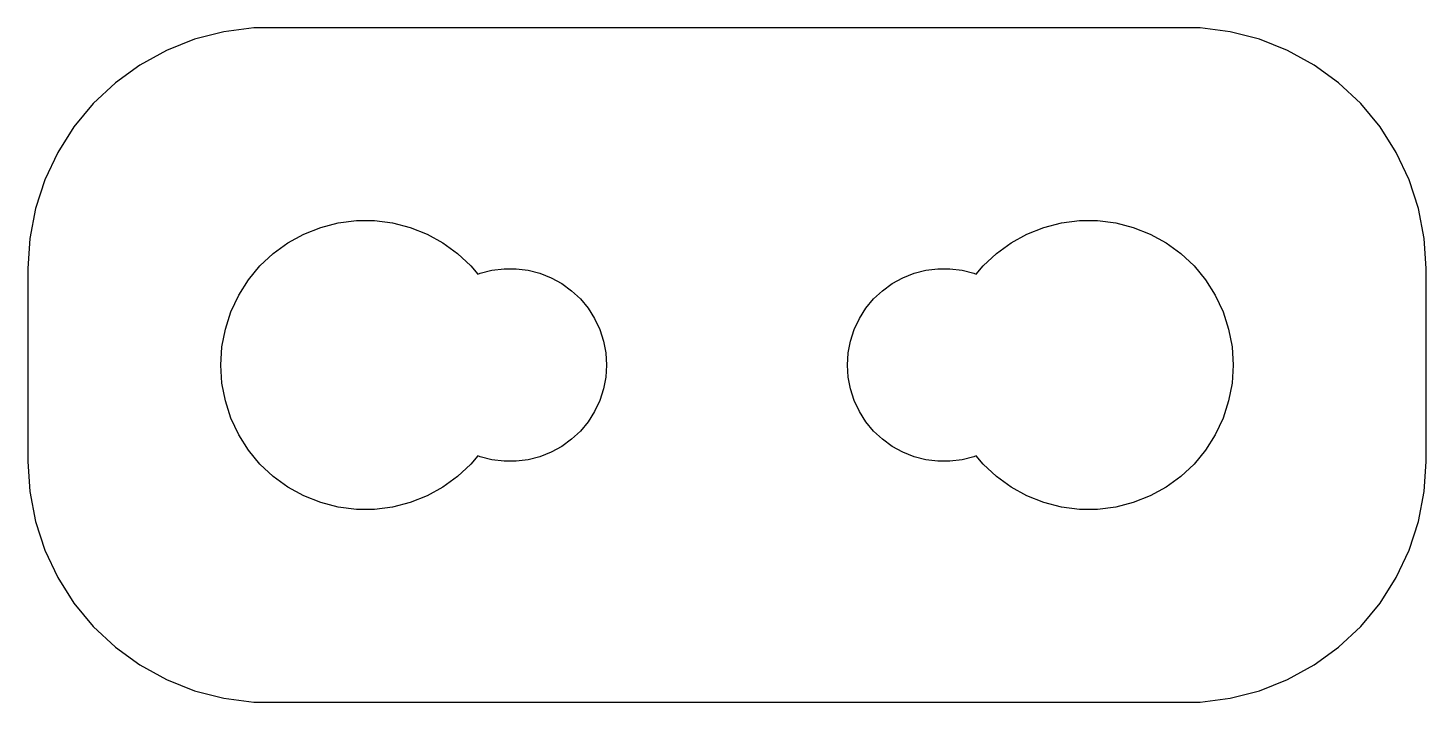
# Model space of a CAD drawing. Header units: metres. Extents: x -14.5 to 14.5, y -7 to 7.
import ezdxf

# ---------------------------------------------------------------- set-up
doc = ezdxf.new("R2010")
doc.units = ezdxf.units.M

msp = doc.modelspace()

# ---------------------------------------------------------------- linework, layer by layer
for p, q in [((-9.81395, 6.99013), (-10.4369, 6.91142)), ((9.81395, 6.99013), (-9.81395, 6.99013)), ((10.4369, 6.91142), (9.81395, 6.99013)), ((-11.0451, 6.75528), (-11.6289, 6.52412)), ((-10.4369, 6.91142), (-11.0451, 6.75528)), ((11.0451, 6.75528), (10.4369, 6.91142)), ((11.6289, 6.52412), (11.0451, 6.75528)), ((-11.6289, 6.52412), (-12.1791, 6.22163)), ((12.1791, 6.22163), (11.6289, 6.52412)), ((-12.1791, 6.22163), (-12.6871, 5.85255)), ((12.6871, 5.85255), (12.1791, 6.22163)), ((-12.6871, 5.85255), (-13.1448, 5.42273)), ((13.1448, 5.42273), (12.6871, 5.85255)), ((-13.1448, 5.42273), (-13.5451, 4.93892)), ((13.5451, 4.93892), (13.1448, 5.42273)), ((-13.5451, 4.93892), (-13.8815, 4.40877)), ((13.8815, 4.40877), (13.5451, 4.93892)), ((-13.8815, 4.40877), (-14.1489, 3.84062)), ((14.1489, 3.84062), (13.8815, 4.40877)), ((-14.1489, 3.84062), (-14.3429, 3.24344)), ((14.3429, 3.24344), (14.1489, 3.84062)), ((-14.3429, 3.24344), (-14.4606, 2.62666)), ((14.4606, 2.62666), (14.3429, 3.24344)), ((-8.42705, 2.85316), (-8.06213, 2.94685)), ((-8.06213, 2.94685), (-7.68837, 2.99408)), ((-7.68837, 2.99408), (-7.31161, 2.99408)), ((-7.31161, 2.99408), (-6.93785, 2.94685)), ((-6.93785, 2.94685), (-6.57294, 2.85316)), ((6.57294, 2.85316), (6.93785, 2.94685)), ((6.93785, 2.94685), (7.31161, 2.99408)), ((7.31161, 2.99408), (7.68837, 2.99408)), ((7.68837, 2.99408), (8.06213, 2.94685)), ((8.06213, 2.94685), (8.42705, 2.85316)), ((-14.4606, 2.62666), (-14.5, 2)), ((-9.10747, 2.53297), (-8.77733, 2.71448)), ((-8.77733, 2.71448), (-8.42705, 2.85316)), ((-6.57294, 2.85316), (-6.22266, 2.71448)), ((-6.22266, 2.71448), (-5.89252, 2.53297)), ((5.89252, 2.53297), (6.22266, 2.71448)), ((6.22266, 2.71448), (6.57294, 2.85316)), ((8.42705, 2.85316), (8.77733, 2.71448)), ((8.77733, 2.71448), (9.10747, 2.53297)), ((14.5, 2), (14.4606, 2.62666)), ((-9.41226, 2.31154), (-9.10747, 2.53297)), ((-5.89252, 2.53297), (-5.58772, 2.31154)), ((5.58772, 2.31154), (5.89252, 2.53297)), ((9.10747, 2.53297), (9.41226, 2.31154)), ((-9.92705, 1.76335), (-9.6869, 2.05363)), ((-9.6869, 2.05363), (-9.41226, 2.31154)), ((-5.58772, 2.31154), (-5.31308, 2.05363)), ((-5.31308, 2.05363), (-5.17053, 1.88132)), ((5.17053, 1.88132), (5.31308, 2.05363)), ((5.31308, 2.05363), (5.58772, 2.31154)), ((9.41226, 2.31154), (9.6869, 2.05363)), ((9.6869, 2.05363), (9.92705, 1.76335)), ((-14.5, 2), (-14.5, -2)), ((-10.1289, 1.44525), (-9.92705, 1.76335)), ((-5.17053, 1.88132), (-5.11803, 1.9021)), ((-5.11803, 1.9021), (-4.87476, 1.96457)), ((-4.87476, 1.96457), (-4.62558, 1.99605)), ((-4.62558, 1.99605), (-4.3744, 1.99605)), ((-4.3744, 1.99605), (-4.12523, 1.96457)), ((-4.12523, 1.96457), (-3.88196, 1.9021)), ((-3.88196, 1.9021), (-3.64844, 1.80965)), ((-3.64844, 1.80965), (-3.42834, 1.68864)), ((3.42834, 1.68864), (3.64844, 1.80965)), ((3.64844, 1.80965), (3.88196, 1.9021)), ((3.88196, 1.9021), (4.12523, 1.96457)), ((4.12523, 1.96457), (4.3744, 1.99605)), ((4.3744, 1.99605), (4.62558, 1.99605)), ((4.62558, 1.99605), (4.87476, 1.96457)), ((4.87476, 1.96457), (5.11803, 1.9021)), ((5.11803, 1.9021), (5.17053, 1.88132)), ((9.92705, 1.76335), (10.1289, 1.44525)), ((14.5, -2), (14.5, 2)), ((-3.42834, 1.68864), (-3.22514, 1.54102)), ((-3.22514, 1.54102), (-3.04205, 1.36908)), ((3.04205, 1.36908), (3.22514, 1.54102)), ((3.22514, 1.54102), (3.42834, 1.68864)), ((-10.2893, 1.10437), (-10.1289, 1.44525)), ((-3.04205, 1.36908), (-2.88196, 1.17557)), ((-2.88196, 1.17557), (-2.74738, 0.963501)), ((2.74738, 0.963501), (2.88196, 1.17557)), ((2.88196, 1.17557), (3.04205, 1.36908)), ((10.1289, 1.44525), (10.2893, 1.10437)), ((-10.4057, 0.746063), (-10.2893, 1.10437)), ((-2.74738, 0.963501), (-2.64044, 0.736237)), ((2.64044, 0.736237), (2.74738, 0.963501)), ((10.2893, 1.10437), (10.4057, 0.746063)), ((-10.4763, 0.375992), (-10.4057, 0.746063)), ((-2.64044, 0.736237), (-2.56282, 0.497375)), ((2.56282, 0.497375), (2.64044, 0.736237)), ((10.4057, 0.746063), (10.4763, 0.375992)), ((-10.5, 0), (-10.4763, 0.375992)), ((-2.56282, 0.497375), (-2.51576, 0.250656)), ((2.51576, 0.250656), (2.56282, 0.497375)), ((10.4763, 0.375992), (10.5, 0)), ((-10.4763, -0.375992), (-10.5, 0)), ((-2.51576, 0.250656), (-2.5, 0)), ((-2.5, 0), (-2.51576, -0.250656)), ((2.5, 0), (2.51576, 0.250656)), ((2.51576, -0.250656), (2.5, 0)), ((10.5, 0), (10.4763, -0.375992)), ((-2.51576, -0.250656), (-2.56282, -0.497375)), ((2.56282, -0.497375), (2.51576, -0.250656)), ((-10.4057, -0.746063), (-10.4763, -0.375992)), ((-2.56282, -0.497375), (-2.64044, -0.736237)), ((2.64044, -0.736237), (2.56282, -0.497375)), ((10.4763, -0.375992), (10.4057, -0.746063)), ((-10.2893, -1.10437), (-10.4057, -0.746063)), ((-2.64044, -0.736237), (-2.74738, -0.963501)), ((2.74738, -0.963501), (2.64044, -0.736237)), ((10.4057, -0.746063), (10.2893, -1.10437)), ((-10.1289, -1.44525), (-10.2893, -1.10437)), ((-2.74738, -0.963501), (-2.88196, -1.17557)), ((2.88196, -1.17557), (2.74738, -0.963501)), ((10.2893, -1.10437), (10.1289, -1.44525)), ((-9.92705, -1.76335), (-10.1289, -1.44525)), ((-3.04205, -1.36908), (-3.22514, -1.54102)), ((-2.88196, -1.17557), (-3.04205, -1.36908)), ((3.04205, -1.36908), (2.88196, -1.17557)), ((3.22514, -1.54102), (3.04205, -1.36908)), ((10.1289, -1.44525), (9.92705, -1.76335)), ((-3.42834, -1.68864), (-3.64844, -1.80965)), ((-3.22514, -1.54102), (-3.42834, -1.68864)), ((3.42834, -1.68864), (3.22514, -1.54102)), ((3.64844, -1.80965), (3.42834, -1.68864)), ((-14.5, -2), (-14.4606, -2.62666)), ((-9.6869, -2.05363), (-9.92705, -1.76335)), ((-5.17053, -1.88132), (-5.31308, -2.05363)), ((-5.11803, -1.9021), (-5.17053, -1.88132)), ((-4.87476, -1.96457), (-5.11803, -1.9021)), ((-4.62558, -1.99605), (-4.87476, -1.96457)), ((-4.3744, -1.99605), (-4.62558, -1.99605)), ((-4.12523, -1.96457), (-4.3744, -1.99605)), ((-3.88196, -1.9021), (-4.12523, -1.96457)), ((-3.64844, -1.80965), (-3.88196, -1.9021)), ((3.88196, -1.9021), (3.64844, -1.80965)), ((4.12523, -1.96457), (3.88196, -1.9021)), ((4.3744, -1.99605), (4.12523, -1.96457)), ((4.62558, -1.99605), (4.3744, -1.99605)), ((4.87476, -1.96457), (4.62558, -1.99605)), ((5.11803, -1.9021), (4.87476, -1.96457)), ((5.17053, -1.88132), (5.11803, -1.9021)), ((5.31308, -2.05363), (5.17053, -1.88132)), ((9.92705, -1.76335), (9.6869, -2.05363)), ((14.4606, -2.62666), (14.5, -2)), ((-9.41226, -2.31154), (-9.6869, -2.05363)), ((-9.10747, -2.53297), (-9.41226, -2.31154)), ((-5.58772, -2.31154), (-5.89252, -2.53297)), ((-5.31308, -2.05363), (-5.58772, -2.31154)), ((5.58772, -2.31154), (5.31308, -2.05363)), ((5.89252, -2.53297), (5.58772, -2.31154)), ((9.41226, -2.31154), (9.10747, -2.53297)), ((9.6869, -2.05363), (9.41226, -2.31154)), ((-8.77733, -2.71448), (-9.10747, -2.53297)), ((-5.89252, -2.53297), (-6.22266, -2.71448)), ((6.22266, -2.71448), (5.89252, -2.53297)), ((9.10747, -2.53297), (8.77733, -2.71448)), ((-14.4606, -2.62666), (-14.3429, -3.24344)), ((-8.42705, -2.85316), (-8.77733, -2.71448)), ((-8.06213, -2.94685), (-8.42705, -2.85316)), ((-6.57294, -2.85316), (-6.93785, -2.94685)), ((-6.22266, -2.71448), (-6.57294, -2.85316)), ((6.57294, -2.85316), (6.22266, -2.71448)), ((6.93785, -2.94685), (6.57294, -2.85316)), ((8.42705, -2.85316), (8.06213, -2.94685)), ((8.77733, -2.71448), (8.42705, -2.85316)), ((14.3429, -3.24344), (14.4606, -2.62666)), ((-7.68837, -2.99408), (-8.06213, -2.94685)), ((-7.31161, -2.99408), (-7.68837, -2.99408)), ((-6.93785, -2.94685), (-7.31161, -2.99408)), ((7.31161, -2.99408), (6.93785, -2.94685)), ((7.68837, -2.99408), (7.31161, -2.99408)), ((8.06213, -2.94685), (7.68837, -2.99408)), ((-14.3429, -3.24344), (-14.1489, -3.84062)), ((14.1489, -3.84062), (14.3429, -3.24344)), ((-14.1489, -3.84062), (-13.8815, -4.40877)), ((13.8815, -4.40877), (14.1489, -3.84062)), ((-13.8815, -4.40877), (-13.5451, -4.93892)), ((13.5451, -4.93892), (13.8815, -4.40877)), ((-13.5451, -4.93892), (-13.1448, -5.42273)), ((13.1448, -5.42273), (13.5451, -4.93892)), ((-13.1448, -5.42273), (-12.6871, -5.85255)), ((12.6871, -5.85255), (13.1448, -5.42273)), ((-12.6871, -5.85255), (-12.1791, -6.22163)), ((12.1791, -6.22163), (12.6871, -5.85255)), ((-12.1791, -6.22163), (-11.6289, -6.52412)), ((11.6289, -6.52412), (12.1791, -6.22163)), ((-11.6289, -6.52412), (-11.0451, -6.75528)), ((11.0451, -6.75528), (11.6289, -6.52412)), ((-11.0451, -6.75528), (-10.4369, -6.91142)), ((-10.4369, -6.91142), (-9.81395, -6.99013)), ((9.81395, -6.99013), (10.4369, -6.91142)), ((10.4369, -6.91142), (11.0451, -6.75528)), ((-9.81395, -6.99013), (9.81395, -6.99013))]:
    msp.add_line(p, q)

doc.saveas('drawing.dxf')
